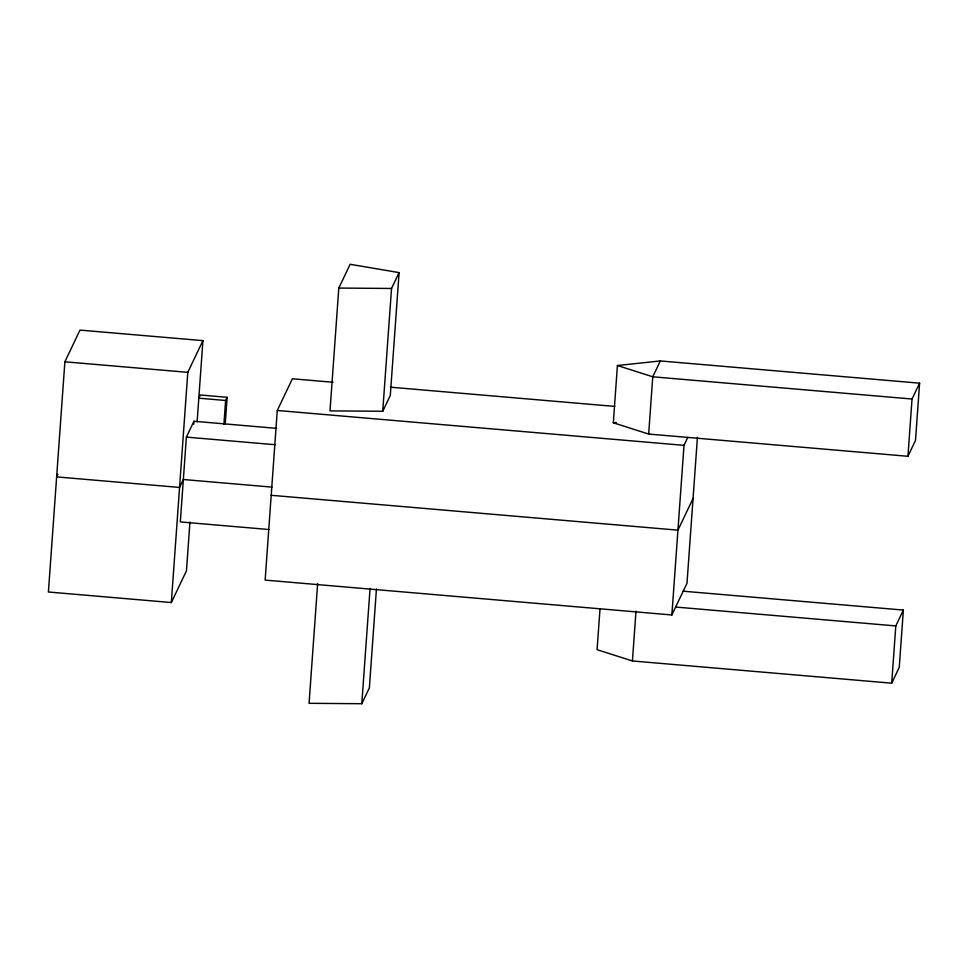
<?xml version="1.0" encoding="UTF-8"?>
<svg xmlns="http://www.w3.org/2000/svg" width="968" height="968" viewBox="0 0 968 968"><rect width="100%" height="100%" fill="white"/><g stroke="black" fill="none" stroke-linecap="round" stroke-linejoin="round"><path stroke-width="1.45" d="M197.121 421.794L202.929 340.639L79.993 330.1L64.88 361.802L48.4 592.005L171.324 602.544L186.449 570.842L189.934 522.139M171.324 602.544L187.804 372.341L202.929 340.639M276.57 428.34L193.939 421.261L186.376 437.113L180.314 521.921L268.947 529.52M193.733 424.178L193.939 421.261M223.935 424.093L225.629 400.486L227.153 397.304L200.328 395.004L198.803 398.187L225.629 400.486M225.242 423.863L227.153 397.304M333.065 382.275L292.397 378.778L277.272 410.48L265.135 580.098L671.865 614.97L686.99 583.268L697.42 437.451M317.649 583.498L309.07 703.312L361.802 703.712L369.365 687.861L376.443 589.004M338.8 288.065L330.003 410.88L382.735 411.279L390.298 395.428L399.094 272.613L350.138 264.288L338.8 288.065L391.532 288.464L399.094 272.613M361.802 703.712L370.054 588.387M382.735 411.279L391.532 288.464M599.991 608.993L597.074 649.685L632.419 660.962L891.697 683.19L899.26 667.339L903.362 610.07L683.202 591.194M613.325 422.786L617.415 365.517L660.321 360.943L919.6 383.171L915.498 440.44L907.936 456.291L648.669 434.063L613.325 422.786L616.277 422.471M632.419 660.962L635.988 611.231M648.669 434.063L652.759 376.794L660.321 360.943M671.865 614.97L684.013 445.353L687.788 437.427M891.697 683.19L895.799 625.921L903.362 610.07M907.936 456.291L912.038 399.022L919.6 383.171M57.898 474.259L56.64 476.897L179.564 487.436L183.351 479.511L271.984 487.11M693.052 498.459L677.939 530.161L271.197 495.289M912.038 399.022L652.759 376.794L617.415 365.517M390.31 387.176L614.765 406.415M64.88 361.802L187.804 372.341M277.272 410.48L684.013 445.353M186.376 437.113L275.009 444.711M675.652 607.045L895.799 625.921"/></g></svg>
